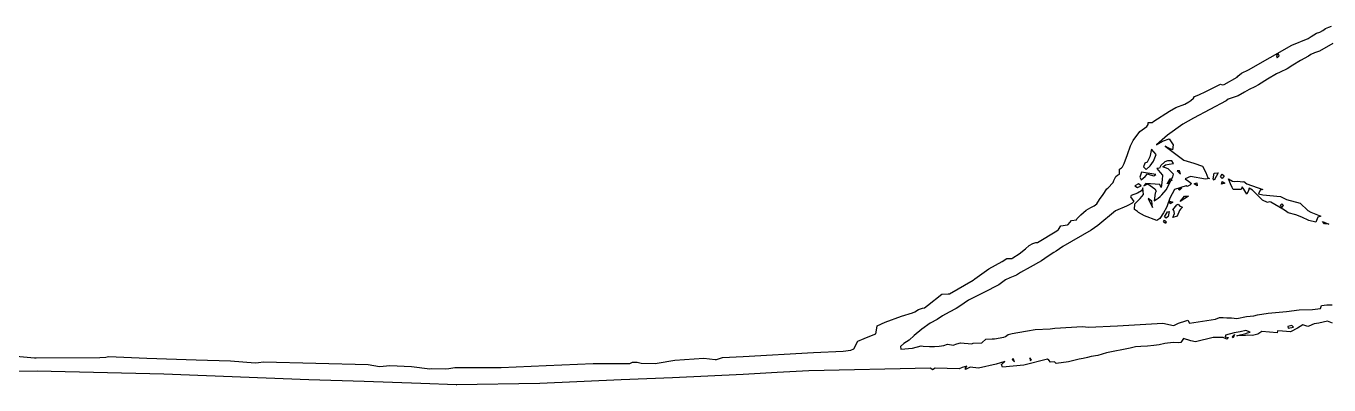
# Model space of a CAD drawing. Extents: x 0 to 208, y 1 to 205.
# Drawn here: x 187.82 to 195.29, y 179.75 to 181.8 of the extents above; entities that cross this region are included whole.
import ezdxf

# ---------------------------------------------------------------- set-up
doc = ezdxf.new("R2010")
doc.units = 0

msp = doc.modelspace()

# ---------------------------------------------------------------- linework, layer by layer
at = {"layer": 'test'}
for p, q in [((195.201479, 181.752539), (195.217509, 181.761344)), ((195.217509, 181.761344), (195.236051, 181.767779)), ((195.236051, 181.767779), (195.253803, 181.776584)), ((195.253803, 181.776584), (195.268874, 181.787788)), ((195.268874, 181.787788), (195.286964, 181.79665)), ((195.286964, 181.79665), (195.302486, 181.802605)), ((194.82677, 181.552486), (195.076263, 181.693052)), ((195.076263, 181.693052), (195.169334, 181.730441)), ((195.169334, 181.730441), (195.185957, 181.74221)), ((195.185957, 181.74221), (195.201479, 181.752539)), ((195.311072, 181.703348), (195.234169, 181.658881)), ((194.998329, 181.641905), (194.987379, 181.631576)), ((194.987379, 181.631576), (194.991951, 181.621246)), ((194.991951, 181.621246), (195.002901, 181.631576)), ((195.002901, 181.631576), (194.998329, 181.641905)), ((195.002901, 181.631576), (195.002901, 181.631576)), ((195.171468, 181.630602), (195.125621, 181.604751)), ((195.183406, 181.63873), (195.171468, 181.630602)), ((195.205729, 181.648551), (195.183406, 181.63873)), ((195.234169, 181.658881), (195.205729, 181.648551)), ((194.787569, 181.533239), (194.82677, 181.552486)), ((195.007615, 181.537525), (194.986928, 181.528466)), ((195.04898, 181.558212), (195.007615, 181.537525)), ((195.080694, 181.578899), (195.04898, 181.558212)), ((195.125621, 181.604751), (195.080694, 181.578899)), ((194.644144, 181.457515), (194.666637, 181.469933)), ((194.666637, 181.469933), (194.676825, 181.465136)), ((194.676825, 181.465136), (194.687014, 181.467393)), ((194.687014, 181.467393), (194.761464, 181.510435)), ((194.761464, 181.510435), (194.765895, 181.514894)), ((194.765895, 181.514894), (194.787569, 181.533239)), ((194.883516, 181.464859), (194.8641, 181.454812)), ((194.935222, 181.497156), (194.883516, 181.464859)), ((194.986928, 181.528466), (194.935222, 181.497156)), ((194.49637, 181.375586), (194.511356, 181.388173)), ((194.511356, 181.388173), (194.51827, 181.399603)), ((194.51827, 181.399603), (194.54209, 181.407985)), ((194.54209, 181.407985), (194.582558, 181.426866)), ((194.582558, 181.426866), (194.613969, 181.44315)), ((194.613969, 181.44315), (194.644144, 181.457515)), ((194.767385, 181.40308), (194.711463, 181.383268)), ((194.804266, 181.423767), (194.767385, 181.40308)), ((194.831811, 181.43929), (194.804266, 181.423767)), ((194.8641, 181.454812), (194.831811, 181.43929)), ((194.283854, 181.257256), (194.374794, 181.314485)), ((194.374794, 181.314485), (194.410371, 181.335511)), ((194.410371, 181.335511), (194.461713, 181.35552)), ((194.461713, 181.35552), (194.486125, 181.368926)), ((194.486125, 181.368926), (194.49637, 181.375586)), ((194.698537, 181.374181), (194.511235, 181.273924)), ((194.711463, 181.383268), (194.698537, 181.374181)), ((194.245331, 181.227411), (194.252838, 181.2376)), ((194.252838, 181.249001), (194.276093, 181.249157)), ((194.252838, 181.2376), (194.252838, 181.249001)), ((194.276093, 181.249157), (194.283854, 181.257256)), ((194.450989, 181.241005), (194.363912, 181.176255)), ((194.511235, 181.273924), (194.450989, 181.241005)), ((194.166407, 181.147108), (194.20464, 181.198814)), ((194.20464, 181.198814), (194.245331, 181.227411)), ((194.363912, 181.176255), (194.300638, 181.120739)), ((194.134121, 181.066443), (194.151393, 181.114935)), ((194.151393, 181.114935), (194.1554, 181.123684)), ((194.1554, 181.123684), (194.166407, 181.147108)), ((194.272078, 181.096192), (194.261213, 181.052933)), ((194.297732, 181.06646), (194.272078, 181.096192)), ((194.300638, 181.120739), (194.340953, 181.143994)), ((194.340953, 181.143994), (194.372777, 181.156525)), ((194.371535, 181.103177), (194.349832, 181.113506)), ((194.349832, 181.113506), (194.457172, 181.034123)), ((194.392617, 181.092847), (194.371535, 181.103177)), ((194.372777, 181.156525), (194.394875, 181.121287)), ((194.394875, 181.121287), (194.392617, 181.092847)), ((194.10477, 180.996145), (194.114224, 181.014715)), ((194.114224, 181.014715), (194.134121, 181.066443)), ((194.232483, 181.01711), (194.226217, 180.996424)), ((194.247299, 181.021428), (194.232483, 181.01711)), ((194.261213, 181.052933), (194.247299, 181.021428)), ((194.263499, 181.001724), (194.283706, 181.028648)), ((194.283706, 181.028648), (194.297732, 181.06646)), ((194.347859, 181.024036), (194.325394, 181.00239)), ((194.363014, 181.029765), (194.347859, 181.024036)), ((194.387257, 181.03033), (194.363014, 181.029765)), ((194.371763, 181.010574), (194.397953, 181.014074)), ((194.397953, 181.014074), (194.387257, 181.03033)), ((194.457172, 181.034123), (194.513052, 181.015863)), ((194.513052, 181.015863), (194.563818, 180.999748)), ((194.055889, 180.917018), (194.067008, 180.940273)), ((194.067008, 180.940273), (194.077197, 180.948034)), ((194.077197, 180.948034), (194.088598, 180.953199)), ((194.088598, 180.981638), (194.099436, 180.989399)), ((194.088598, 180.953199), (194.088598, 180.981638)), ((194.099436, 180.989399), (194.10477, 180.996145)), ((194.214407, 180.96427), (194.204868, 180.936753)), ((194.212601, 180.921626), (194.23501, 180.940789)), ((194.296074, 180.951626), (194.214407, 180.96427)), ((194.226217, 180.996424), (194.241711, 180.980055)), ((194.235001, 180.940789), (194.247927, 180.955944)), ((194.23501, 180.940789), (194.235001, 180.940789)), ((194.241711, 180.980055), (194.263499, 181.001701)), ((194.247927, 180.955944), (194.263505, 180.949538)), ((194.263499, 181.001701), (194.263499, 181.001724)), ((194.263505, 180.949538), (194.284051, 180.943132)), ((194.284051, 180.943132), (194.296074, 180.951626)), ((194.316476, 180.988702), (194.30149, 180.986162)), ((194.30149, 180.986162), (194.321725, 180.963246)), ((194.325394, 181.00239), (194.316476, 180.988702)), ((194.321725, 180.963246), (194.334284, 180.947949)), ((194.334284, 180.947949), (194.331744, 180.920884)), ((194.335892, 180.995391), (194.351076, 181.00747)), ((194.36598, 180.983509), (194.335892, 180.995391)), ((194.351076, 181.00747), (194.371763, 181.010574)), ((194.397318, 180.953839), (194.36598, 180.983509)), ((194.392915, 180.938486), (194.397318, 180.953839)), ((194.430857, 180.971972), (194.418609, 180.973383)), ((194.418609, 180.973383), (194.437743, 180.954248)), ((194.430857, 180.971831), (194.430857, 180.971972)), ((194.437743, 180.954248), (194.430857, 180.971831)), ((194.49563, 180.940789), (194.464609, 180.927355)), ((194.579877, 180.924138), (194.49563, 180.940789)), ((194.563818, 180.999748), (194.583517, 180.963553)), ((194.583517, 180.963553), (194.59458, 180.932971)), ((194.623942, 180.926052), (194.63018, 180.959661)), ((194.63018, 180.959661), (194.65304, 180.961637)), ((194.65304, 180.961637), (194.631224, 180.918118)), ((194.666521, 180.938159), (194.676879, 180.954274)), ((194.676879, 180.954274), (194.687208, 180.944537)), ((194.687208, 180.944537), (194.676879, 180.928422)), ((193.994212, 180.836432), (194.015125, 180.868978)), ((194.015125, 180.868978), (194.021531, 180.872703)), ((194.021531, 180.872703), (194.051373, 180.906604)), ((194.051373, 180.906604), (194.055889, 180.917018)), ((194.196901, 180.897358), (194.175622, 180.887)), ((194.175622, 180.887), (194.190523, 180.876671)), ((194.190523, 180.876671), (194.211802, 180.887)), ((194.211802, 180.887), (194.196901, 180.897358)), ((194.204868, 180.936753), (194.212601, 180.921626)), ((194.211802, 180.887), (194.211802, 180.887)), ((194.221009, 180.875666), (194.217453, 180.863728)), ((194.225439, 180.836886), (194.221009, 180.875666)), ((194.238004, 180.900748), (194.228182, 180.886975)), ((194.228182, 180.886975), (194.250732, 180.898941)), ((194.319016, 180.894539), (194.238004, 180.900748)), ((194.250732, 180.898941), (194.290226, 180.869802)), ((194.290226, 180.869802), (194.297507, 180.855634)), ((194.325902, 180.876618), (194.319016, 180.894539)), ((194.331744, 180.920884), (194.325902, 180.876618)), ((194.355405, 180.863751), (194.392915, 180.938486)), ((194.369993, 180.904222), (194.361724, 180.897364)), ((194.361724, 180.897364), (194.361752, 180.897358)), ((194.361752, 180.897358), (194.377867, 180.92838)), ((194.375497, 180.913958), (194.369993, 180.904222)), ((194.387604, 180.91743), (194.375497, 180.913958)), ((194.404013, 180.865323), (194.376411, 180.815502)), ((194.377867, 180.92838), (194.387604, 180.91743)), ((194.470563, 180.887477), (194.404013, 180.865323)), ((194.425913, 180.867668), (194.444455, 180.874724)), ((194.431698, 180.861883), (194.425913, 180.867668)), ((194.425913, 180.867668), (194.425913, 180.867668)), ((194.444455, 180.874724), (194.431698, 180.861883)), ((194.464609, 180.927355), (194.482699, 180.913272)), ((194.476631, 180.88347), (194.470563, 180.887477)), ((194.491335, 180.89061), (194.476631, 180.88347)), ((194.482699, 180.913272), (194.500789, 180.899726)), ((194.500789, 180.899726), (194.491335, 180.89061)), ((194.53384, 180.887088), (194.516032, 180.898123)), ((194.516032, 180.898123), (194.516145, 180.898095)), ((194.516145, 180.898095), (194.531864, 180.902836)), ((194.531864, 180.902836), (194.53384, 180.887088)), ((194.604204, 180.927976), (194.579877, 180.924138)), ((194.59458, 180.932971), (194.604204, 180.927976)), ((194.631224, 180.918118), (194.623942, 180.926077)), ((194.623942, 180.926077), (194.623942, 180.926052)), ((194.676879, 180.928422), (194.666521, 180.938159)), ((194.666521, 180.938159), (194.666521, 180.938159)), ((194.672135, 180.896684), (194.675606, 180.912149)), ((194.690959, 180.902526), (194.672135, 180.896684)), ((194.672135, 180.896684), (194.672135, 180.896684)), ((194.675606, 180.912149), (194.690959, 180.902526)), ((194.723357, 180.897581), (194.712266, 180.926007)), ((194.712266, 180.926007), (194.734618, 180.913617)), ((194.732784, 180.876669), (194.723357, 180.897581)), ((194.738936, 180.86648), (194.732784, 180.876669)), ((194.734618, 180.913617), (194.749294, 180.911924)), ((194.785912, 180.865634), (194.738936, 180.86648)), ((194.749294, 180.911924), (194.766312, 180.913053)), ((194.766312, 180.913053), (194.791994, 180.909722)), ((194.790484, 180.881749), (194.785912, 180.865634)), ((194.800983, 180.866621), (194.790484, 180.881749)), ((194.791994, 180.909722), (194.800827, 180.910569)), ((194.800827, 180.910569), (194.817874, 180.897643)), ((194.816928, 180.838879), (194.800983, 180.866621)), ((194.817874, 180.897643), (194.908506, 180.864917)), ((194.831829, 180.873846), (194.827201, 180.859312)), ((194.850456, 180.861541), (194.831829, 180.873846)), ((194.908506, 180.864917), (194.893323, 180.861897)), ((193.958229, 180.782584), (193.973525, 180.808633)), ((193.973525, 180.808633), (193.994212, 180.836432)), ((194.155798, 180.83116), (194.15196, 180.824161)), ((194.15196, 180.824161), (194.170051, 180.796983)), ((194.191291, 180.845412), (194.155798, 180.83116)), ((194.170051, 180.796983), (194.160342, 180.787387)), ((194.176719, 180.782609), (194.207123, 180.813631)), ((194.214913, 180.857999), (194.191291, 180.845412)), ((194.207123, 180.813631), (194.225439, 180.836886)), ((194.217453, 180.863728), (194.214913, 180.857999)), ((194.27255, 180.797844), (194.252767, 180.814015)), ((194.252767, 180.814015), (194.276925, 180.76188)), ((194.276925, 180.76188), (194.27255, 180.797849)), ((194.27255, 180.797849), (194.27255, 180.797844)), ((194.292004, 180.844769), (194.286839, 180.801318)), ((194.286839, 180.801318), (194.309671, 180.815288)), ((194.297507, 180.855634), (194.292004, 180.844769)), ((194.309601, 180.815341), (194.320381, 180.824965)), ((194.309671, 180.815288), (194.309601, 180.815341)), ((194.320381, 180.824965), (194.330654, 180.835407)), ((194.330654, 180.835407), (194.355405, 180.863751)), ((194.376411, 180.815502), (194.361595, 180.771552)), ((194.378161, 180.782934), (194.375141, 180.798061)), ((194.375141, 180.798061), (194.39278, 180.793489)), ((194.39278, 180.793489), (194.378132, 180.782934)), ((194.436101, 180.797045), (194.460203, 180.827212)), ((194.436115, 180.796941), (194.436101, 180.797045)), ((194.483317, 180.826647), (194.436115, 180.796941)), ((194.460203, 180.827212), (194.483317, 180.826647)), ((194.827201, 180.859312), (194.816928, 180.838879)), ((194.906864, 180.804276), (194.850456, 180.861541)), ((194.893323, 180.861897), (194.883699, 180.84138)), ((194.883699, 180.84138), (194.909099, 180.834155)), ((194.93556, 180.79135), (194.906864, 180.804276)), ((194.909099, 180.834155), (195.01025, 180.824813)), ((194.945748, 180.79389), (194.93556, 180.79135)), ((194.955937, 180.793043), (194.945748, 180.79389)), ((195.0238, 180.752604), (194.955937, 180.793043)), ((195.01025, 180.824813), (195.045059, 180.808726)), ((195.045059, 180.808726), (195.12376, 180.787249)), ((193.842983, 180.697607), (193.865618, 180.720721)), ((193.865618, 180.720721), (193.897551, 180.746234)), ((193.897551, 180.746234), (193.923149, 180.761898)), ((193.923149, 180.761898), (193.942735, 180.772255)), ((193.942735, 180.772255), (193.958229, 180.782584)), ((194.065482, 180.74384), (193.964195, 180.658525)), ((194.128987, 180.769692), (194.065482, 180.74384)), ((194.139966, 180.775082), (194.128987, 180.769692)), ((194.160342, 180.787387), (194.139966, 180.775082)), ((194.174462, 180.751584), (194.176719, 180.782609)), ((194.190548, 180.739505), (194.174462, 180.751584)), ((194.196842, 180.73372), (194.190548, 180.739505)), ((194.230449, 180.714642), (194.196842, 180.73372)), ((194.340484, 180.730875), (194.319854, 180.699853)), ((194.357418, 180.7619), (194.340484, 180.730875)), ((194.345953, 180.7093), (194.362322, 180.737739)), ((194.361595, 180.771552), (194.357418, 180.7619)), ((194.362322, 180.737739), (194.372652, 180.738868)), ((194.372652, 180.738868), (194.36664, 180.710428)), ((194.378132, 180.782934), (194.378161, 180.782934)), ((194.393296, 180.749093), (194.417342, 180.778506)), ((194.400182, 180.746186), (194.393296, 180.749093)), ((194.394256, 180.705236), (194.403005, 180.728293)), ((194.403005, 180.728293), (194.400182, 180.746186)), ((194.417342, 180.778506), (194.424736, 180.781611)), ((194.432356, 180.744583), (194.419035, 180.7123)), ((194.424736, 180.781611), (194.434303, 180.769785)), ((194.438339, 180.752626), (194.432356, 180.744583)), ((194.434303, 180.769785), (194.449289, 180.764085)), ((194.449289, 180.764085), (194.438339, 180.752626)), ((195.018149, 180.783654), (195.007792, 180.773324)), ((195.007792, 180.773324), (195.018149, 180.762967)), ((195.028479, 180.773324), (195.018149, 180.783654)), ((195.018149, 180.762967), (195.028479, 180.773324)), ((195.038814, 180.742274), (195.0238, 180.752604)), ((195.028479, 180.773324), (195.028479, 180.773324)), ((195.053659, 180.731945), (195.038814, 180.742274)), ((195.097609, 180.719894), (195.053659, 180.731945)), ((195.131891, 180.706065), (195.097609, 180.719894)), ((195.12376, 180.787249), (195.166624, 180.744899)), ((195.166624, 180.744899), (195.185081, 180.735191)), ((195.185081, 180.735191), (195.241099, 180.7125)), ((193.738214, 180.636168), (193.75193, 180.656826)), ((193.75193, 180.656826), (193.790016, 180.662189)), ((193.790016, 180.662189), (193.794729, 180.665716)), ((193.794729, 180.665716), (193.81313, 180.687476)), ((193.81313, 180.687476), (193.842137, 180.691568)), ((193.842137, 180.691568), (193.842983, 180.697607)), ((193.964195, 180.658525), (193.924952, 180.632165)), ((194.302131, 180.688141), (194.230449, 180.714642)), ((194.319854, 180.699853), (194.302131, 180.688141)), ((194.340783, 180.680242), (194.345355, 180.690599)), ((194.351733, 180.669913), (194.340783, 180.680242)), ((194.340783, 180.680242), (194.340783, 180.680242)), ((194.345355, 180.690599), (194.356305, 180.680242)), ((194.345954, 180.7093), (194.345953, 180.7093)), ((194.356311, 180.700946), (194.345954, 180.7093)), ((194.356305, 180.680242), (194.351733, 180.669913)), ((194.36664, 180.710428), (194.356311, 180.700946)), ((194.419035, 180.7123), (194.394171, 180.705216)), ((194.394171, 180.705216), (194.394256, 180.705236)), ((195.173259, 180.687495), (195.131891, 180.706065)), ((195.213385, 180.677891), (195.173245, 180.687712)), ((195.173245, 180.687712), (195.173259, 180.687495)), ((195.22425, 180.706771), (195.213385, 180.677891)), ((195.241099, 180.7125), (195.22425, 180.706771)), ((195.261846, 180.669405), (195.251996, 180.682951)), ((195.251996, 180.682951), (195.286712, 180.666582)), ((195.261849, 180.669405), (195.261846, 180.669405)), ((195.286712, 180.666582), (195.261849, 180.669405)), ((193.619052, 180.561636), (193.728139, 180.627616)), ((193.728139, 180.627616), (193.738214, 180.636168)), ((193.924952, 180.632165), (193.764142, 180.539085)), ((193.476561, 180.473752), (193.513571, 180.497487)), ((193.513571, 180.497487), (193.549766, 180.524495)), ((193.549766, 180.524495), (193.570453, 180.544702)), ((193.570453, 180.544702), (193.59114, 180.55616)), ((193.59114, 180.55616), (193.60892, 180.560789)), ((193.60892, 180.560789), (193.619052, 180.561636)), ((193.711448, 180.503413), (193.679063, 180.483008)), ((193.725362, 180.512641), (193.711448, 180.503413)), ((193.764142, 180.539085), (193.725362, 180.512641)), ((193.339127, 180.410012), (193.415318, 180.452416)), ((193.415318, 180.452416), (193.44292, 180.470788)), ((193.44292, 180.470788), (193.470549, 180.469659)), ((193.470549, 180.469659), (193.476561, 180.473752)), ((193.575522, 180.41968), (193.520883, 180.38966)), ((193.640294, 180.45614), (193.575522, 180.41968)), ((193.679063, 180.483008), (193.640294, 180.45614)), ((193.113572, 180.267315), (193.250523, 180.345561)), ((193.250523, 180.345561), (193.259639, 180.353491)), ((193.259639, 180.353491), (193.339127, 180.410012)), ((193.435813, 180.348512), (193.397033, 180.318882)), ((193.460395, 180.358616), (193.435813, 180.348512)), ((193.497854, 180.374138), (193.460395, 180.358616)), ((193.520883, 180.38966), (193.497854, 180.374138)), ((193.070308, 180.266186), (193.105811, 180.267879)), ((193.105811, 180.267879), (193.113572, 180.267315)), ((193.311717, 180.27536), (193.223819, 180.230817)), ((193.397033, 180.318882), (193.311717, 180.27536)), ((192.971349, 180.187415), (192.987521, 180.200228)), ((192.987521, 180.200228), (193.070308, 180.266186)), ((193.174185, 180.196536), (193.152313, 180.18282)), ((193.223819, 180.230817), (193.174185, 180.196536)), ((195.240199, 180.182678), (195.245364, 180.200995)), ((195.245364, 180.200995), (195.276392, 180.204664)), ((195.276392, 180.204664), (195.307413, 180.204099)), ((192.745741, 180.105412), (192.838231, 180.138675)), ((192.838231, 180.138675), (192.902741, 180.158628)), ((192.902741, 180.158628), (192.91626, 180.165063)), ((192.91626, 180.165063), (192.937059, 180.176803)), ((192.937059, 180.176803), (192.960315, 180.185157)), ((192.960315, 180.185157), (192.971349, 180.187415)), ((193.04285, 180.120759), (193.003971, 180.100072)), ((193.074826, 180.141446), (193.04285, 180.120759)), ((193.112415, 180.162133), (193.074826, 180.141446)), ((193.152313, 180.18282), (193.112415, 180.162133)), ((194.48932, 180.098548), (194.63765, 180.122085)), ((194.63765, 180.122085), (194.661836, 180.132274)), ((194.661836, 180.132274), (194.68179, 180.131145)), ((194.68179, 180.131145), (194.702166, 180.13058)), ((194.702166, 180.13058), (194.729146, 180.13058)), ((194.729146, 180.13058), (194.760758, 180.126742)), ((194.760758, 180.126742), (194.814837, 180.136902)), ((194.814837, 180.136902), (194.857569, 180.141559)), ((194.857569, 180.141559), (194.878256, 180.146215)), ((194.878256, 180.146215), (194.940302, 180.156601)), ((194.940302, 180.156601), (195.043945, 180.166056)), ((195.043945, 180.166056), (195.117391, 180.175143)), ((195.117391, 180.175143), (195.194725, 180.178276)), ((195.194725, 180.178276), (195.240199, 180.182678)), ((192.692765, 180.038018), (192.696632, 180.058705)), ((192.696632, 180.058705), (192.700498, 180.083653)), ((192.700498, 180.083653), (192.745741, 180.105412)), ((192.954851, 180.064103), (192.912187, 180.027908)), ((193.003971, 180.100072), (192.954851, 180.064103)), ((193.473645, 180.039733), (193.506301, 180.045123)), ((193.506301, 180.045123), (193.560747, 180.055763)), ((193.560747, 180.055763), (193.604675, 180.063327)), ((193.604675, 180.063327), (193.690465, 180.065867)), ((193.690465, 180.065867), (193.717417, 180.070354)), ((193.717417, 180.070354), (193.875377, 180.079639)), ((193.875377, 180.079639), (193.909574, 180.07676)), ((193.909574, 180.07676), (194.076847, 180.084888)), ((194.076847, 180.084888), (194.335379, 180.100016)), ((194.335379, 180.100016), (194.396825, 180.086074)), ((194.396825, 180.086074), (194.403965, 180.087203)), ((194.403965, 180.087203), (194.425781, 180.100128)), ((194.425781, 180.100128), (194.468492, 180.113054)), ((194.468492, 180.113054), (194.479668, 180.115594)), ((194.479668, 180.115594), (194.48932, 180.098548)), ((194.744271, 180.044321), (194.695147, 180.029589)), ((194.780096, 180.049006), (194.744271, 180.044321)), ((194.811307, 180.056259), (194.780096, 180.049006)), ((194.836453, 180.047313), (194.811307, 180.056259)), ((194.821467, 180.042995), (194.836453, 180.047313)), ((194.904124, 180.050702), (194.880587, 180.035773)), ((194.990403, 180.043816), (194.904124, 180.050702)), ((194.994156, 180.054964), (194.990403, 180.043816)), ((195.021644, 180.053271), (194.994156, 180.054964)), ((195.068595, 180.050053), (195.021644, 180.053271)), ((195.074577, 180.086712), (195.053157, 180.08039)), ((195.053157, 180.08039), (195.054568, 180.070061)), ((195.054568, 180.070061), (195.084605, 180.076383)), ((195.108055, 180.071531), (195.068595, 180.050053)), ((195.084653, 180.076383), (195.074577, 180.086712)), ((195.084605, 180.076383), (195.084653, 180.076383)), ((195.138569, 180.089565), (195.108055, 180.071531)), ((195.166227, 180.080082), (195.138569, 180.089565)), ((195.173057, 180.082057), (195.166227, 180.080082)), ((195.203991, 180.09456), (195.173057, 180.082057)), ((195.229701, 180.099273), (195.203991, 180.09456)), ((195.279691, 180.109884), (195.229701, 180.099273)), ((195.307519, 180.099696), (195.279691, 180.109884)), ((192.566155, 179.952694), (192.588789, 179.996644)), ((192.588789, 179.996644), (192.625723, 180.012166)), ((192.625723, 180.012166), (192.666349, 180.027688)), ((192.666349, 180.027688), (192.692765, 180.038018)), ((192.852873, 179.982075), (192.833173, 179.966214)), ((192.883725, 180.002169), (192.852873, 179.982075)), ((192.912187, 180.027908), (192.883725, 180.002169)), ((192.901319, 179.95659), (192.952531, 179.969827)), ((192.952531, 179.969827), (192.962578, 179.967569)), ((193.054656, 179.96644), (193.081523, 179.971717)), ((193.081523, 179.971717), (193.102097, 179.977983)), ((193.102097, 179.977983), (193.126171, 179.975443)), ((193.126171, 179.975443), (193.135738, 179.972903)), ((193.135738, 179.972903), (193.156566, 179.981257)), ((193.156566, 179.981257), (193.177253, 179.985913)), ((193.177253, 179.985913), (193.241724, 179.981369)), ((193.241724, 179.981369), (193.249485, 179.983909)), ((193.249485, 179.983909), (193.29928, 179.986449)), ((193.29928, 179.986449), (193.301255, 179.988425)), ((193.301255, 179.988425), (193.321801, 180.00708)), ((193.321801, 180.00708), (193.359292, 180.008773)), ((193.359292, 180.008773), (193.372725, 180.008491)), ((193.372725, 180.008491), (193.425357, 180.019159)), ((193.425357, 180.019159), (193.434614, 180.023195)), ((193.434614, 180.023195), (193.450023, 180.033496)), ((193.450023, 180.033496), (193.473645, 180.039733)), ((194.284938, 179.972016), (194.248599, 179.967359)), ((194.314704, 179.975939), (194.284938, 179.972016)), ((194.348313, 179.981837), (194.314704, 179.975939)), ((194.394849, 179.98847), (194.348313, 179.981837)), ((194.423286, 179.986212), (194.394849, 179.98847)), ((194.438808, 179.989034), (194.423286, 179.986212)), ((194.45433, 180.010652), (194.438808, 179.989034)), ((194.496282, 179.997529), (194.45433, 180.010652)), ((194.523206, 179.992477), (194.496282, 179.997529)), ((194.62495, 180.017708), (194.523206, 179.992477)), ((194.681827, 180.017143), (194.62495, 180.017708)), ((194.703727, 180.006814), (194.681827, 180.017143)), ((194.695147, 180.029589), (194.694019, 180.020502)), ((194.694019, 180.020502), (194.71273, 180.017313)), ((194.71273, 180.017313), (194.703727, 180.006814)), ((194.734418, 180.021435), (194.747259, 180.034191)), ((194.740204, 180.015649), (194.734418, 180.021435)), ((194.734418, 180.021435), (194.734418, 180.021435)), ((194.747259, 180.034191), (194.740204, 180.015649)), ((194.759407, 180.02688), (194.779868, 180.032694)), ((194.809044, 180.02942), (194.759407, 180.02688)), ((194.779868, 180.032694), (194.806453, 180.038621)), ((194.806453, 180.038621), (194.821467, 180.042995)), ((194.821462, 180.029677), (194.809044, 180.02942)), ((194.849898, 180.028266), (194.821462, 180.029677)), ((194.880587, 180.035773), (194.849898, 180.028266)), ((187.725094, 179.914252), (187.872617, 179.901157)), ((187.872617, 179.901157), (187.88066, 179.900311)), ((187.88066, 179.900311), (188.246933, 179.902851)), ((188.246933, 179.902851), (188.281503, 179.904544)), ((188.281503, 179.904544), (188.295981, 179.90906)), ((188.295981, 179.90906), (188.515022, 179.89825)), ((188.515022, 179.89825), (188.797983, 179.888514)), ((191.541008, 179.887388), (191.706469, 179.898507)), ((191.706469, 179.898507), (191.771262, 179.890464)), ((191.779644, 179.89069), (191.813099, 179.902656)), ((191.813099, 179.902656), (191.931387, 179.907623)), ((191.931387, 179.907623), (192.334696, 179.930313)), ((192.334696, 179.930313), (192.505325, 179.939486)), ((192.505325, 179.939486), (192.549278, 179.943606)), ((192.549278, 179.943606), (192.566155, 179.952694)), ((192.833173, 179.966214), (192.835431, 179.949817)), ((192.835431, 179.949817), (192.901319, 179.95659)), ((192.962578, 179.967569), (193.00013, 179.965029)), ((193.00013, 179.965029), (193.02728, 179.965593)), ((193.02728, 179.965593), (193.054656, 179.96644)), ((193.478858, 179.897017), (193.473072, 179.891231)), ((193.485914, 179.878475), (193.478858, 179.897017)), ((193.478858, 179.897017), (193.478858, 179.897017)), ((193.584556, 179.889538), (193.573493, 179.900573)), ((193.573493, 179.900573), (193.575468, 179.884627)), ((193.87967, 179.896409), (193.857544, 179.892091)), ((193.905352, 179.902223), (193.87967, 179.896409)), ((193.926406, 179.9075), (193.905352, 179.902223)), ((193.963699, 179.914245), (193.926406, 179.9075)), ((194.013627, 179.929542), (193.963699, 179.914245)), ((194.149223, 179.956381), (194.013627, 179.929542)), ((194.164745, 179.958921), (194.149223, 179.956381)), ((194.180267, 179.963691), (194.164745, 179.958921)), ((194.211151, 179.965666), (194.180267, 179.963691)), ((194.248599, 179.967359), (194.211151, 179.965666)), ((187.888095, 179.823213), (187.489942, 179.821802)), ((188.611986, 179.80611), (187.888095, 179.823213)), ((188.797983, 179.888514), (188.993854, 179.882954)), ((188.993854, 179.882954), (189.136046, 179.871524)), ((189.136046, 179.871524), (189.154757, 179.872935)), ((189.154757, 179.872935), (189.183196, 179.87841)), ((189.183196, 179.87841), (189.782994, 179.862436)), ((189.782994, 179.862436), (189.847626, 179.851768)), ((189.847626, 179.851768), (189.868708, 179.851989)), ((189.868708, 179.851989), (189.908191, 179.857407)), ((189.908191, 179.857407), (190.031897, 179.850465)), ((190.031897, 179.850465), (190.137349, 179.837652)), ((190.137349, 179.837652), (190.145731, 179.838781)), ((190.145731, 179.838781), (190.228061, 179.837652)), ((190.228061, 179.837652), (190.244797, 179.839909)), ((190.244797, 179.839909), (190.279118, 179.84578)), ((190.279118, 179.84578), (190.54566, 179.845534)), ((190.54566, 179.845534), (190.804192, 179.85671)), ((190.804192, 179.85671), (191.073062, 179.867322)), ((191.073062, 179.867322), (191.282784, 179.868733)), ((191.282784, 179.868733), (191.298334, 179.875026)), ((191.298334, 179.875026), (191.32506, 179.875026)), ((191.32506, 179.875026), (191.347102, 179.870708)), ((191.347102, 179.870708), (191.432262, 179.86845)), ((191.432262, 179.86845), (191.440023, 179.869015)), ((191.440023, 179.869015), (191.541008, 179.887388)), ((191.771262, 179.890464), (191.779644, 179.89069)), ((192.308495, 179.826505), (192.127523, 179.81595)), ((193.005947, 179.840616), (192.308495, 179.826505)), ((193.016276, 179.831218), (193.005947, 179.840616)), ((193.032391, 179.84104), (193.016276, 179.831218)), ((193.169418, 179.836609), (193.032391, 179.84104)), ((193.187509, 179.84564), (193.169418, 179.836609)), ((193.21336, 179.851905), (193.187509, 179.84564)), ((193.20622, 179.840758), (193.21336, 179.851905)), ((193.232354, 179.846204), (193.20622, 179.834492)), ((193.20622, 179.834492), (193.20622, 179.840758)), ((193.280546, 179.841886), (193.232354, 179.846204)), ((193.381438, 179.86469), (193.280546, 179.841886)), ((193.431995, 179.879676), (193.381438, 179.86469)), ((193.411252, 179.862771), (193.431995, 179.879676)), ((193.417574, 179.847362), (193.411252, 179.862771)), ((193.539085, 179.859017), (193.417574, 179.847362)), ((193.473072, 179.891231), (193.485914, 179.878475)), ((193.674746, 179.893248), (193.539085, 179.859017)), ((193.575468, 179.884627), (193.584641, 179.889566)), ((193.584641, 179.889566), (193.584556, 179.889538)), ((193.683861, 179.888083), (193.674746, 179.893248)), ((193.692977, 179.875158), (193.683861, 179.888083)), ((193.714878, 179.877133), (193.692977, 179.875158)), ((193.725122, 179.86734), (193.714878, 179.877133)), ((193.79491, 179.878234), (193.725122, 179.86734)), ((193.857544, 179.892091), (193.79491, 179.878234)), ((189.444462, 179.77521), (188.611986, 179.80611)), ((189.759873, 179.765586), (189.444462, 179.77521)), ((190.085625, 179.754156), (189.759873, 179.765586)), ((190.289, 179.746), (190.085625, 179.754156)), ((190.767639, 179.752479), (190.288491, 179.745)), ((190.288491, 179.745), (190.289, 179.746)), ((191.232998, 179.773561), (190.767639, 179.752479)), ((191.527728, 179.785809), (191.232998, 179.773561)), ((191.931037, 179.804407), (191.527728, 179.785809)), ((192.127523, 179.81595), (191.931037, 179.804407))]:
    msp.add_line(p, q, dxfattribs=at)

doc.saveas('drawing.dxf')
